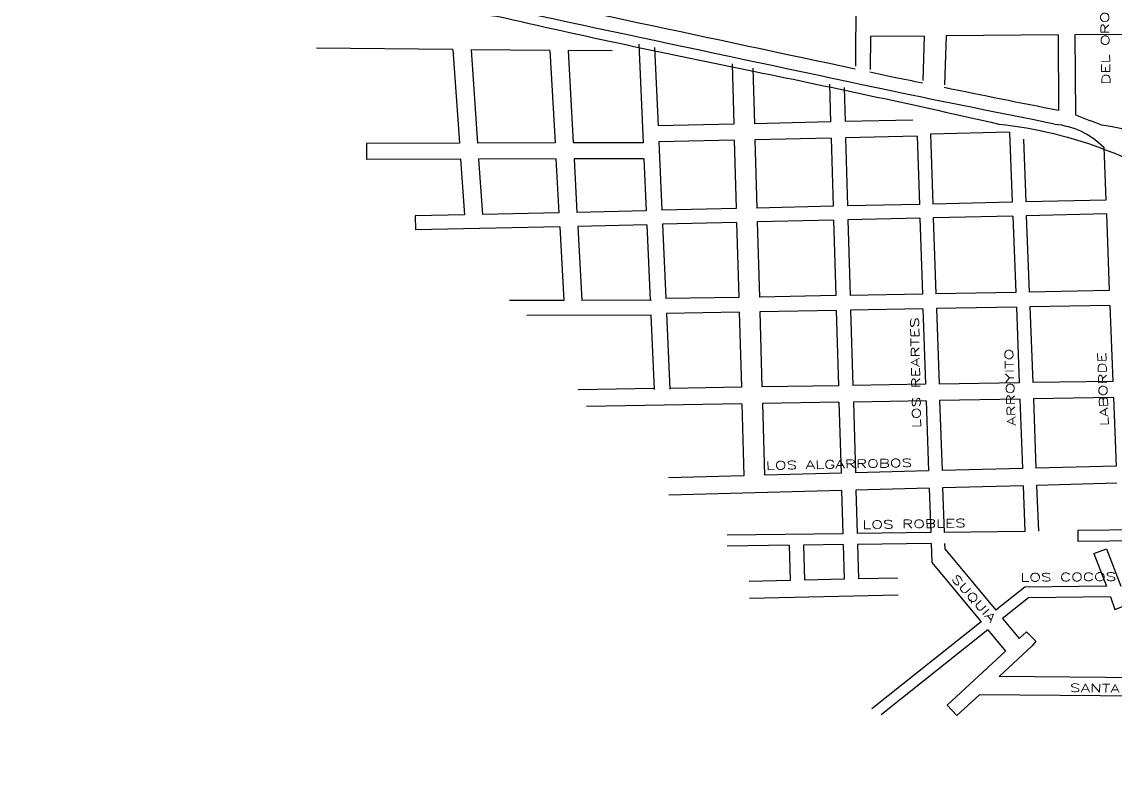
# Model space of a CAD drawing. Header units: millimetres. Extents: x 4375152 to 4409667, y 6523746 to 6549185.
# Drawn here: x 4375243 to 4376569, y 6532957 to 6533871 of the extents above; entities that cross this region are included whole.
import ezdxf

# ---------------------------------------------------------------- set-up
doc = ezdxf.new("R2010")
doc.units = ezdxf.units.MM
for name, color, linetype in [('FERROCARRIL', 252, 'VÍAS'), ('LINEA CALLE', 252, 'Continuous'), ('NOMBRE CALLE', 252, 'Continuous')]:
    doc.layers.add(name, color=color, linetype=linetype)
doc.styles.add('ROMANS', font='romans')
doc.linetypes.add('VÍAS', pattern='A,3.81,[130,ltypeshp.shx,S=6.35,R=0,X=0,Y=0],3.81', length=7.62)

msp = doc.modelspace()

# ---------------------------------------------------------------- linework, layer by layer
at = {"layer": 'FERROCARRIL', "ltscale": 0.3, "transparency": 33554687, "flags": 128}
msp.add_lwpolyline([(4375430, 6534394.3, -0.204581), (4375564.2, 6534258.4, -0.221385), (4375565, 6534121.2, 0.169315), (4375563.4, 6534021.2, 0.170266), (4375651.3, 6533921.2, 0.081127), (4375818.9, 6533878.4, 0.00655), (4376131.5, 6533811.2, -0.00633), (4376427.1, 6533747.5, -0.13296), (4376677.2, 6533650.3, -0.204815), (4376788.2, 6533417.1, 0.013216), (4376815, 6533256, 0.112076), (4376873.4, 6533143.6, 0.14493), (4377012.6, 6533057.3, -0.004172), (4377222.7, 6532956.5, -0.594669)], format="xyb", dxfattribs=at)
at = {"layer": 'LINEA CALLE', "transparency": 33554687}
for p, q in [((4376254.7, 6533988.6), (4376253.4, 6533817.5)), ((4376754.5, 6533857.5), (4376519.4, 6533855.6)), ((4375990.7, 6533844.4), (4375996, 6533724.9)), ((4376271.5, 6533853.6), (4376271.2, 6533813.8)), ((4376336.8, 6533854.2), (4376271.5, 6533853.6)), ((4376336.8, 6533854.2), (4376335, 6533800.4)), ((4376363.3, 6533854.4), (4376361.4, 6533795)), ((4376499, 6533855.5), (4376363.3, 6533854.4)), ((4376499, 6533855.5), (4376499.6, 6533763.8)), ((4376519.4, 6533855.6), (4376520.3, 6533758.6)), ((4375765.4, 6533837.9), (4375600.2, 6533839.4)), ((4375765.4, 6533837.9), (4375773.3, 6533724.3)), ((4375766.3, 6533833.2), (4375765.9, 6533831.7)), ((4375883.1, 6533836.9), (4375787.4, 6533837.7)), ((4375787.4, 6533837.7), (4375795.3, 6533724.4)), ((4375883.1, 6533836.9), (4375889.3, 6533724.6)), ((4375905, 6533836.7), (4375911.2, 6533724.7)), ((4375958.6, 6533836.2), (4375905, 6533836.7)), ((4376009.9, 6533840.4), (4376014.2, 6533745.3)), ((4376103.9, 6533820.5), (4376106, 6533747.3)), ((4376129, 6533815.3), (4376130.9, 6533747.9)), ((4376221.9, 6533795.7), (4376223.3, 6533750)), ((4376239.6, 6533791.9), (4376240.8, 6533750.4)), ((4376323.2, 6533752.3), (4376240.8, 6533750.4)), ((4376106, 6533747.3), (4376014.2, 6533745.3)), ((4376223.3, 6533750), (4376130.9, 6533747.9)), ((4375996, 6533724.9), (4375911.2, 6533724.7)), ((4376106.6, 6533727.9), (4376015.1, 6533725.8)), ((4376015.1, 6533725.8), (4376018.8, 6533643)), ((4376106.6, 6533727.9), (4376109, 6533645.1)), ((4376223.9, 6533730.5), (4376131.5, 6533728.4)), ((4376131.5, 6533728.4), (4376133.9, 6533645.6)), ((4376223.9, 6533730.5), (4376226.3, 6533647.7)), ((4376328.1, 6533732.9), (4376241.4, 6533730.9)), ((4376241.4, 6533730.9), (4376243.9, 6533648.1)), ((4376328.1, 6533732.9), (4376330.9, 6533650.1)), ((4376440.3, 6533737.5), (4376344.3, 6533735.3)), ((4376344.3, 6533735.3), (4376347.2, 6533650.5)), ((4376440.3, 6533737.5), (4376443.6, 6533652.7)), ((4376457, 6533729), (4376459.9, 6533653.1)), ((4375773.3, 6533724.3), (4375660.7, 6533724)), ((4375660.7, 6533724), (4375660.8, 6533704.5)), ((4375889.3, 6533724.6), (4375795.3, 6533724.4)), ((4376554.5, 6533719.5), (4376557, 6533655.3)), ((4375774.7, 6533704.8), (4375660.8, 6533704.5)), ((4375774.7, 6533704.8), (4375779.4, 6533637.4)), ((4375890.3, 6533705.1), (4375796.6, 6533704.9)), ((4375796.6, 6533704.9), (4375801.3, 6533637.8)), ((4375890.3, 6533705.1), (4375893.9, 6533639.8)), ((4375996.9, 6533705.4), (4375912.3, 6533705.2)), ((4375912.3, 6533705.2), (4375915.8, 6533640.3)), ((4375996.9, 6533705.4), (4375999.7, 6533642.1)), ((4376226.3, 6533647.7), (4376133.9, 6533645.6)), ((4376330.9, 6533650.1), (4376243.9, 6533648.1)), ((4376443.6, 6533652.7), (4376347.2, 6533650.5)), ((4376557, 6533655.3), (4376459.9, 6533653.1)), ((4375779.4, 6533637.4), (4375719.7, 6533636.1)), ((4375719.7, 6533636.1), (4375720, 6533619.2)), ((4375893.9, 6533639.8), (4375801.3, 6533637.8)), ((4375999.7, 6533642.1), (4375915.8, 6533640.3)), ((4376109, 6533645.1), (4376018.8, 6533643)), ((4376331.5, 6533633.3), (4376244.4, 6533631.3)), ((4376331.5, 6533633.3), (4376334.7, 6533541.3)), ((4376444.2, 6533635.8), (4376347.8, 6533633.6)), ((4376347.8, 6533633.6), (4376351, 6533541.6)), ((4376444.2, 6533635.8), (4376447.8, 6533543.3)), ((4376557.6, 6533638.4), (4376460.5, 6533636.2)), ((4376460.5, 6533636.2), (4376464.1, 6533543.6)), ((4376557.6, 6533638.4), (4376561.2, 6533545.4)), ((4375894.9, 6533622.9), (4375720, 6533619.2)), ((4375894.9, 6533622.9), (4375899.8, 6533533.4)), ((4376000.5, 6533625.2), (4375916.8, 6533623.4)), ((4375916.8, 6533623.4), (4375921.7, 6533533.5)), ((4376000.5, 6533625.2), (4376004.6, 6533533.7)), ((4376109.4, 6533628.2), (4376019.5, 6533626.1)), ((4376019.5, 6533626.1), (4376023.6, 6533535.7)), ((4376109.4, 6533628.2), (4376112.1, 6533537.3)), ((4376226.8, 6533630.9), (4376134.3, 6533628.8)), ((4376134.3, 6533628.8), (4376137, 6533537.7)), ((4376226.8, 6533630.9), (4376229.5, 6533539.4)), ((4376244.4, 6533631.3), (4376247.1, 6533539.7)), ((4376229.5, 6533539.4), (4376137, 6533537.7)), ((4376334.7, 6533541.3), (4376247.1, 6533539.7)), ((4376447.8, 6533543.3), (4376351, 6533541.6)), ((4376561.2, 6533545.4), (4376464.1, 6533543.6)), ((4375899.8, 6533533.6), (4375834.1, 6533533.6)), ((4376006.1, 6533533.7), (4375921.7, 6533533.6)), ((4376112.1, 6533537.3), (4376023.6, 6533535.7)), ((4376561.9, 6533527.5), (4376464.8, 6533525.8)), ((4376464.8, 6533525.8), (4376468.3, 6533433.8)), ((4376561.9, 6533527.5), (4376565.4, 6533435.3)), ((4376006.2, 6533515.8), (4375855, 6533515.3)), ((4376005.4, 6533515.8), (4376009.4, 6533425.5)), ((4376112.6, 6533519.4), (4376024.4, 6533517.8)), ((4376024.4, 6533517.8), (4376028.5, 6533425.9)), ((4376112.6, 6533519.4), (4376115.2, 6533428.3)), ((4376230.1, 6533521.5), (4376137.5, 6533519.8)), ((4376137.5, 6533519.8), (4376140.1, 6533428.7)), ((4376230.1, 6533521.5), (4376232.8, 6533430.1)), ((4376335.3, 6533523.4), (4376247.6, 6533521.8)), ((4376247.6, 6533521.8), (4376250.4, 6533430.4)), ((4376335.3, 6533523.4), (4376338.5, 6533431.8)), ((4376448.5, 6533525.5), (4376351.6, 6533523.7)), ((4376351.6, 6533523.7), (4376354.8, 6533432)), ((4376448.5, 6533525.5), (4376452, 6533433.6)), ((4376452, 6533433.6), (4376354.8, 6533432)), ((4376565.4, 6533435.3), (4376468.3, 6533433.8)), ((4376009.4, 6533426.6), (4375917.3, 6533425.2)), ((4376115.2, 6533428.3), (4376028.4, 6533426.9)), ((4376232.8, 6533430.1), (4376140.1, 6533428.7)), ((4376338.5, 6533431.8), (4376250.4, 6533430.4)), ((4376115.8, 6533408), (4375927.6, 6533404.8)), ((4376115.8, 6533408), (4376118.3, 6533320.8)), ((4376233.4, 6533410), (4376140.7, 6533408.4)), ((4376140.7, 6533408.4), (4376143.2, 6533321.4)), ((4376233.4, 6533410), (4376236, 6533323.9)), ((4376339.2, 6533411.8), (4376250.9, 6533410.3)), ((4376250.9, 6533410.3), (4376253.5, 6533324.4)), ((4376339.2, 6533411.8), (4376342.1, 6533326.7)), ((4376452.8, 6533413.8), (4376355.5, 6533412.1)), ((4376355.5, 6533412.1), (4376358.4, 6533327.1)), ((4376452.8, 6533413.8), (4376456, 6533329.7)), ((4376566.2, 6533415.7), (4376469.1, 6533414)), ((4376469.1, 6533414), (4376472.3, 6533330.1)), ((4376566.2, 6533415.7), (4376569.4, 6533332.7)), ((4376456, 6533329.7), (4376358.4, 6533327.1)), ((4376569.4, 6533332.7), (4376472.3, 6533330.1)), ((4376118.3, 6533320.8), (4376026.9, 6533318.4)), ((4376236, 6533323.9), (4376143.2, 6533321.4)), ((4376342.1, 6533326.7), (4376253.5, 6533324.4)), ((4376236.6, 6533303), (4376027.4, 6533297.5)), ((4376236.6, 6533303), (4376238.1, 6533250.6)), ((4376342.8, 6533305.8), (4376254.1, 6533303.5)), ((4376254.1, 6533303.5), (4376255.7, 6533250.8)), ((4376342.8, 6533305.8), (4376344.7, 6533252)), ((4376456.8, 6533308.8), (4376359.1, 6533306.2)), ((4376359.1, 6533306.2), (4376361, 6533252.2)), ((4376456.8, 6533308.8), (4376458.9, 6533253.4)), ((4376570.2, 6533311.8), (4376473.1, 6533309.2)), ((4376473.1, 6533309.2), (4376475.2, 6533253.6)), ((4376238.1, 6533250.6), (4376097.8, 6533248.8)), ((4376344.7, 6533252), (4376255.7, 6533250.8)), ((4376458.9, 6533253.4), (4376361, 6533252.2)), ((4376678, 6533256.3), (4376523.1, 6533254.3)), ((4376523.1, 6533254.3), (4376523.2, 6533241)), ((4376173.2, 6533236.5), (4376098, 6533235.5)), ((4376173.2, 6533236.5), (4376174.2, 6533193.8)), ((4376173.7, 6533233.9), (4376173.2, 6533233.4)), ((4376238.5, 6533237.3), (4376190.4, 6533236.7)), ((4376190.4, 6533236.7), (4376191.5, 6533194.2)), ((4376238.5, 6533237.3), (4376239.8, 6533195.3)), ((4376345.1, 6533238.7), (4376256.1, 6533237.6)), ((4376256.1, 6533237.6), (4376257.3, 6533195.7)), ((4376345.1, 6533238.7), (4376345.9, 6533215.8)), ((4376361.4, 6533238.9), (4376361.7, 6533232.3)), ((4376678.6, 6533243), (4376523.2, 6533241)), ((4376361.7, 6533232.3), (4376423.7, 6533157.8)), ((4376542.4, 6533226.5), (4376557.8, 6533232.4)), ((4376542.4, 6533226.5), (4376557.6, 6533186.8)), ((4376557.8, 6533232.4), (4376575.2, 6533187)), ((4376345.9, 6533215.8), (4376405.9, 6533143.6)), ((4376239.8, 6533195.3), (4376191.5, 6533194.2)), ((4376305, 6533196.8), (4376257.3, 6533195.7)), ((4376174.2, 6533193.8), (4376124.5, 6533192.7)), ((4376458.6, 6533185.6), (4376423.7, 6533157.8)), ((4376557.6, 6533186.8), (4376458.6, 6533185.6)), ((4376305.4, 6533175.9), (4376124.9, 6533171.8)), ((4376463.1, 6533172.8), (4376431.9, 6533147.9)), ((4376562.5, 6533174), (4376463.1, 6533172.8)), ((4376562.5, 6533174), (4376567.8, 6533158.8)), ((4376567.8, 6533158.8), (4376583.1, 6533164.8)), ((4376405.9, 6533143.6), (4376273.5, 6533038.1)), ((4376431.9, 6533147.9), (4376452.1, 6533123.6)), ((4376414.1, 6533133.8), (4376284.8, 6533030.8)), ((4376414.1, 6533133.8), (4376435.4, 6533108.2)), ((4376460.7, 6533131.6), (4376452.1, 6533123.6)), ((4376460.7, 6533131.6), (4376472, 6533120.3)), ((4376472, 6533120.3), (4376467.7, 6533114.4)), ((4376435.4, 6533108.2), (4376364.5, 6533042.6)), ((4376467.7, 6533114.4), (4376427.8, 6533077.5)), ((4376604.7, 6533075.9), (4376427.8, 6533077.5)), ((4376403.8, 6533055.3), (4376376.3, 6533029.9)), ((4376605.2, 6533053.5), (4376403.8, 6533055.3)), ((4376364.5, 6533042.6), (4376376.3, 6533029.9))]:
    msp.add_line(p, q, dxfattribs=at)
at = {"layer": 'LINEA CALLE', "transparency": 33554687, "flags": 128}
for points in [[(4376252.9, 6533814.2, 0.00004), (4375728.5, 6533925.8, -0.216562), (4375620.8, 6533985.3, -0.145157), (4375599, 6534072.1, 0.048268), (4375612.6, 6534153.2, 0.134687), (4375605.6, 6534214.6, -0.041326), (4375583.4, 6534286.7, 0.15028), (4375472.8, 6534407.2, 0.074724), (4375368.8, 6534450.9, 0.031205), (4375247, 6534489.1)], [(4376494.9, 6533747.5, -0.001846), (4376296.7, 6533787.6, 0.000043), (4375726, 6533909.1, -0.216173), (4375606.7, 6533975.9, -0.14929), (4375582.2, 6534074.8, 0.049814), (4375595.8, 6534155.1, 0.136455), (4375589.9, 6534208.3, -0.040279), (4375567.3, 6534281.1, 0.148437), (4375464.2, 6534392.6, 0.100203), (4375364, 6534434.7, 0.031535), (4375243, 6534472.7)], [(4376334.6, 6533797.1, -0.000321), (4376300.2, 6533804.1, 0.000002), (4376270.7, 6533810.4, -0.216562)], [(4376499.6, 6533763.8, -0.001292), (4376360.9, 6533791.7, 0.000043)], [(4376520.3, 6533758.6, 0.000387), (4376552.5, 6533746.1, 0.153792)], [(4376494.9, 6533747.5, -0.174841), (4376554.5, 6533719.5, 0.150702)]]:
    msp.add_lwpolyline(points, format="xyb", dxfattribs=at)
at = {"layer": 'LINEA CALLE', "transparency": 33554687}
msp.add_arc((4376504.7, 6533418.6), 330.9, 47.5824, 81.7069, dxfattribs=at)

# ---------------------------------------------------------------- texts
at = {"layer": 'NOMBRE CALLE', "transparency": 33554687, "style": 'ROMANS', "width": 1.5}
for s, rotation, p in [('DEL ORO', 91.1256, (4376562.2, 6533795.3)), ('LOS REARTES', 91.1256, (4376332.7, 6533378.8)), ('ARROYITO', 92.148, (4376447.7, 6533381.4)), ('LABORDE', 92.1214, (4376560.2, 6533381.4)), ('LOS ALGARROBOS', 1.1256, (4376144.9, 6533328.2)), ('LOS ROBLES', 0.99, (4376261.9, 6533256.4)), ('SUQUIA', 311.9417, (4376369, 6533195.5)), ('LOS COCOS', 0.4504, (4376453.3, 6533192.6)), ('SANTA LUCIA', 359.0343, (4376513.4, 6533058.8))]:
    msp.add_text(s, height=10, rotation=rotation, dxfattribs=at).set_placement(p)

doc.saveas('drawing.dxf')
